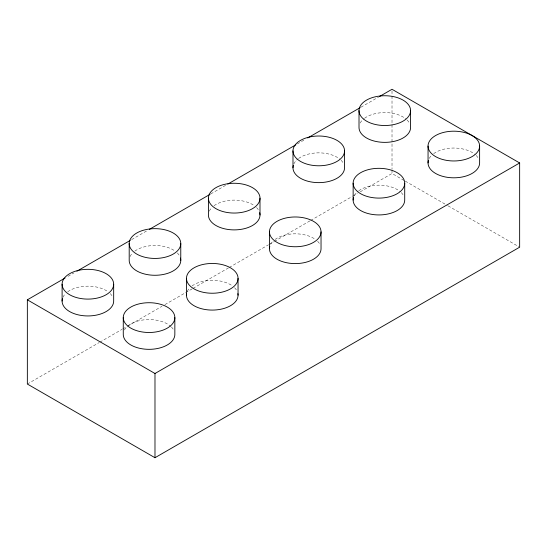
<?xml version="1.0" encoding="UTF-8"?>
<svg xmlns="http://www.w3.org/2000/svg" width="547" height="547" viewBox="0 0 547 547"><rect width="100%" height="100%" fill="white"/><g stroke="black" fill="none" stroke-linecap="round" stroke-linejoin="round"><path stroke-width="0.41" stroke-dasharray="2.73 2.05" d="M68.033 276.331L73.948 272.912M131.649 239.6L147.177 230.636M210.793 193.905L225.59 185.365M297.336 143.943L304.734 139.67M360.952 107.212L378.702 96.963M27.35 384.035L99.103 342.607M99.841 342.183L122.029 329.369M122.767 328.945L126.466 326.805M127.205 326.381L161.974 306.306M164.934 304.604L192.298 288.802M193.043 288.372L228.543 267.873M229.282 267.449L268.488 244.81M269.227 244.386L273.664 241.822M274.409 241.398L309.91 220.899M310.648 220.468L352.077 196.558M352.815 196.127L357.253 193.57M360.213 191.86L392.014 173.495L404.561 180.736M405.3 181.16L447.35 205.44M448.089 205.863L519.65 247.182M392.014 90.98L392.014 95.233M392.014 96.081L392.014 169.242M392.014 170.09L392.014 173.495M62.98 297.206A25.784 14.885 0 0 1 65.558 293.609M67.732 291.77A25.784 14.885 0 0 1 108.046 291.77M110.22 293.609A25.784 14.885 0 0 1 112.798 297.206M130.077 256.536A25.784 14.885 0 0 1 132.654 252.946M134.829 251.107A25.784 14.885 0 0 1 175.143 251.107M177.317 252.946A25.784 14.885 0 0 1 179.895 256.536M209.303 211.149A25.784 14.885 0 0 1 211.874 207.559M214.048 205.72A25.784 14.885 0 0 1 254.362 205.72M256.536 207.559A25.784 14.885 0 0 1 259.114 211.149M293.862 163.888A25.784 14.885 0 0 1 298.019 158.904M298.614 158.459A25.784 14.885 0 0 1 340.077 159.362M341.102 160.298A25.784 14.885 0 0 1 343.366 163.273M360.199 123A25.784 14.885 0 0 1 364.049 118.631M364.637 118.193A25.784 14.885 0 0 1 406.106 119.089M407.125 120.032A25.784 14.885 0 0 1 409.703 123.622M429.245 158.445A25.784 14.885 0 0 1 431.508 155.478M433.682 153.639A25.784 14.885 0 0 1 475.145 154.534M476.17 155.478A25.784 14.885 0 0 1 478.748 159.068M354.333 195.58A25.784 14.885 0 0 1 358.176 191.211M358.77 190.766A25.784 14.885 0 0 1 400.24 191.669M401.259 192.606A25.784 14.885 0 0 1 403.522 195.58M270.656 244.235A25.784 14.885 0 0 1 272.919 241.261M275.093 239.422A25.784 14.885 0 0 1 315.407 239.422M317.581 241.261A25.784 14.885 0 0 1 319.845 244.235M187.354 291.346A25.784 14.885 0 0 1 189.925 287.749M192.1 285.91A25.784 14.885 0 0 1 232.413 285.91M234.588 287.749A25.784 14.885 0 0 1 237.166 291.346M124.463 329.971A25.784 14.885 0 0 1 126.726 327.003M128.306 325.609A25.784 14.885 0 0 1 170.89 326.532M171.389 327.003A25.784 14.885 0 0 1 173.652 329.971"/><path stroke-width="0.82" d="M379.44 96.539L392.014 89.277L519.65 162.965L519.65 247.182L154.986 457.723L27.35 384.035L27.35 299.818L65.072 278.04M76.908 271.203L130.165 240.454M149.399 229.35L210.055 194.335M227.805 184.086L295.859 144.798M307.694 137.96L360.213 107.643M27.35 299.818L154.986 373.505L519.65 162.965M479.623 146.076A25.784 14.885 0 0 1 440.944 158.972A25.784 14.885 0 0 1 440.944 133.181A25.784 14.885 0 0 1 479.623 146.076L479.623 162.917A25.784 14.885 0 0 1 451.815 177.761A25.784 14.885 0 0 1 428.369 160.592M428.055 146.076L428.055 162.917M410.585 110.631A25.784 14.885 0 0 1 371.905 123.519A25.784 14.885 0 0 1 371.905 97.735A25.784 14.885 0 0 1 410.585 110.631L410.585 127.472A25.784 14.885 0 0 1 384.794 142.364A25.784 14.885 0 0 1 359.01 127.472L359.01 110.631M404.712 183.211A25.784 14.885 0 0 1 366.032 196.1A25.784 14.885 0 0 1 366.032 170.315A25.784 14.885 0 0 1 404.712 183.211L404.712 200.052A25.784 14.885 0 0 1 376.904 214.889A25.784 14.885 0 0 1 353.458 197.72M353.143 183.211L353.143 200.052M344.555 150.904A25.784 14.885 0 0 1 305.876 163.792A25.784 14.885 0 0 1 305.876 138.008A25.784 14.885 0 0 1 344.555 150.904L344.555 167.744A25.784 14.885 0 0 1 316.747 182.589A25.784 14.885 0 0 1 293.301 165.413M321.034 231.86A25.784 14.885 0 0 1 282.355 244.755A25.784 14.885 0 0 1 282.355 218.971A25.784 14.885 0 0 1 321.034 231.86L321.034 248.707A25.784 14.885 0 0 1 293.226 263.545A25.784 14.885 0 0 1 269.78 246.376M292.987 150.904L292.987 167.744M269.466 231.86L269.466 248.707M259.996 198.158A25.784 14.885 0 0 1 221.316 211.053A25.784 14.885 0 0 1 221.316 185.262A25.784 14.885 0 0 1 259.996 198.158L259.996 214.998M238.048 278.355A25.784 14.885 0 0 1 199.368 291.243A25.784 14.885 0 0 1 199.368 265.459A25.784 14.885 0 0 1 238.048 278.355L238.048 295.195M208.421 198.158L208.421 214.998A25.784 14.885 0 0 0 236.229 229.843A25.784 14.885 0 0 0 259.675 212.674M186.472 278.355L186.472 295.195M180.77 243.545A25.784 14.885 0 0 1 142.09 256.44A25.784 14.885 0 0 1 142.09 230.649A25.784 14.885 0 0 1 180.77 243.545L180.77 260.386M174.842 317.602A25.784 14.885 0 0 1 136.162 330.497A25.784 14.885 0 0 1 136.162 304.713A25.784 14.885 0 0 1 174.842 317.602L174.842 334.449A25.784 14.885 0 0 1 149.058 349.335A25.784 14.885 0 0 1 123.273 334.449L123.273 317.602M154.986 373.505L154.986 457.723M129.201 243.545L129.201 260.386A25.784 14.885 0 0 0 157.01 275.23A25.784 14.885 0 0 0 180.455 258.054M113.673 284.214A25.784 14.885 0 0 1 74.994 297.103A25.784 14.885 0 0 1 74.994 271.319A25.784 14.885 0 0 1 113.673 284.214L113.673 301.055A25.784 14.885 0 0 1 85.865 315.899A25.784 14.885 0 0 1 62.42 298.724M62.105 284.214L62.105 301.055M237.904 293.643A25.784 14.885 0 0 1 212.257 310.081A25.784 14.885 0 0 1 186.616 293.643"/></g></svg>
